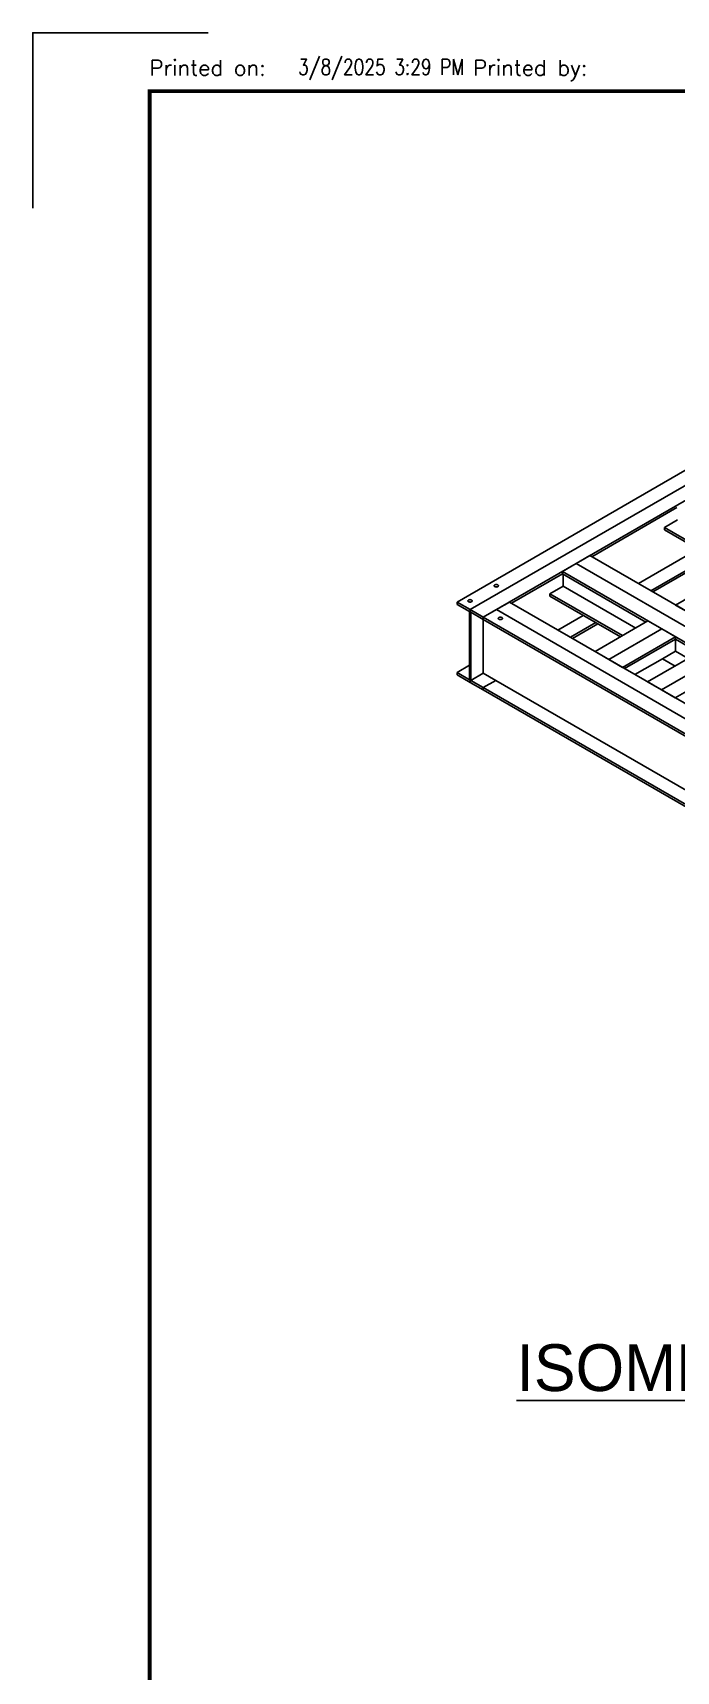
# Model space of a CAD drawing. Header units: millimetres. Extents: x 0 to 16187, y -20471 to 6290.
# Drawn here: x 8816.7 to 8982, y 3017.6 to 3438.1 of the extents above; entities that cross this region are included whole.
import ezdxf
from ezdxf.enums import TextEntityAlignment as Align

# ---------------------------------------------------------------- set-up
doc = ezdxf.new("R2010")
doc.units = ezdxf.units.MM
doc.layers.add('BORDER1', color=3, linetype='Continuous')
doc.layers.add('BORDER2', color=7, linetype='Continuous')
doc.styles.add('ROMANC', font='ROMANC', dxfattribs={"height": 5})
doc.styles.add('ROMAND-1', font='ic-romand.shx')
doc.styles.add('ROMANS', font='ROMANS.shx', dxfattribs={"width": 0.8})
doc.styles.add('ROMANT', font='ROMANT', dxfattribs={"height": 4})

# ---------------------------------------------------------------- blocks, each defined once
blk = doc.blocks.new('*U609')
at = {"layer": 'BORDER1', "color": 154, "true_color": 0x1859a9, "const_width": 1}
blk.add_lwpolyline([(1.81, 811), (1144, 811), (1144, 0), (0, 0), (0, 811)], close=True, dxfattribs=at)
at = {"layer": 'BORDER2'}
blk.add_lwpolyline([(15, 826), (-30, 826), (-30, 781)], dxfattribs=at)
at = {"layer": 'BORDER2', "style": 'ROMANS'}
blk.add_text('Printed on:                 Printed by:', height=4, dxfattribs=at).set_placement((0, 815))
at = {"layer": 'BORDER2', "insert": (38.14, 813.89), "char_height": 4, "attachment_point": 7, "style": 'ROMANS'}
blk.add_mtext('3/8/2025 3:29 PM', dxfattribs=at)
at = {"layer": 'BORDER2', "flags": 8}
for tag, height, style, p in [('REV-A', 3.24, 'ROMANS', (986.93, 140.25)), ('RE-A', 8.06, 'ROMANT', (1084.63, 7.17))]:
    blk.add_attdef(tag, text='', height=height, dxfattribs=dict(at, style=style)).set_placement(p, align=Align.CENTER)
at = {"layer": 'BORDER2', "style": 'ROMANS', "width": 3.830216}
blk.add_attdef('DATE-A', text='', height=3.24, dxfattribs=at).set_placement((995.51, 140.25), (1008.51, 140.25), align=Align.FIT)
at = {"layer": 'BORDER2'}
for tag, height, style, p in [('DRN-A', 3.24, 'ROMANS', (1018.38, 140.25)), ('CHD-A', 3.24, 'ROMANS', (1032.35, 140.25)), ('APD-A', 3.24, 'ROMANS', (1046.64, 140.25)), ('CONS_CONT_VEND', 4.2, 'ROMANC', (1061.39, 72.83))]:
    blk.add_attdef(tag, text='', height=height, dxfattribs=dict(at, style=style)).set_placement(p, align=Align.CENTER)
at = {"layer": 'BORDER2', "style": 'ROMANS', "width": 0.8}
for tag, p, height in [('1:X', (997.23, 122.55), 3.5), ('LOC', (1042.74, 122.55), 3.5), ('PROJ_NO', (1118.64, 122.55), 3.5), ('CONS_DRG_NO', (1011, 63), 3)]:
    blk.add_attdef(tag, p, '', height=height, dxfattribs=at)
at = {"layer": 'BORDER2', "lineweight": 30, "width": 0.8, "flags": 104}
blk.add_attdef('COMMENTS-A', text='', height=2.2, dxfattribs=at).set_placement((1055.21, 142.07), align=Align.MIDDLE_LEFT)
at = {"layer": 'BORDER2', "style": 'ROMANS', "width": 0.8}
for tag, p in [('PROJECT_TITLE_1', (1061.07, 55.35)), ('PROJECT_TITLE_2', (1061.07, 49.3))]:
    blk.add_attdef(tag, text='', height=3.5, dxfattribs=at).set_placement(p, align=Align.MIDDLE)
at = {"layer": 'BORDER2', "style": 'ROMANT', "width": 0.8}
for tag, p in [('DRG_TITLE_1', (1061.07, 36.31)), ('DRG_TITLE_2', (1061.07, 28.31)), ('DRG_TITLE_3', (1061.07, 20.31))]:
    blk.add_attdef(tag, text='', height=5, dxfattribs=at).set_placement(p, align=Align.CENTER)
at = {"layer": 'BORDER2', "style": 'ROMANT'}
for tag, p in [('AR', (995, 7.17)), ('PA', (1011.74, 7.17)), ('DC', (1028.45, 7.17)), ('TS', (1120.84, 7.17))]:
    blk.add_attdef(tag, p, '', height=8.06, dxfattribs=at)
for tag, p in [('SRNO', (1074.7, 7.17)), ('SH', (1115.8, 7.18))]:
    blk.add_attdef(tag, text='', height=8.06, dxfattribs=at).set_placement(p, align=Align.RIGHT)
at = {"layer": 'BORDER2', "style": 'ROMANS', "flags": 2}
blk.add_attdef('TB_VERSION', text='', height=2, dxfattribs=at).set_placement((1, -1), align=Align.TOP_LEFT)

msp = doc.modelspace()

# ---------------------------------------------------------------- linework, layer by layer
at = {"color": 7, "linetype": 'Continuous', "lineweight": 25}
for p, q in [((9075.58763, 3378.56256), (8925.68099, 3292.0233)), ((9078.95345, 3376.61951), (8929.04682, 3290.08025)), ((9082.31928, 3374.67646), (8932.41264, 3288.1372)), ((8974.62692, 3271.53962), (9111.07024, 3350.30668)), ((8978.16245, 3269.4986), (9114.60578, 3348.26566)), ((8981.69799, 3267.45758), (9118.14131, 3346.22464)), ((8982.15761, 3316.26236), (8960.32577, 3303.65911)), ((8982.32731, 3313.10173), (8978.95088, 3311.15256)), ((8997.59268, 3300.39087), (8978.95088, 3311.15256)), ((8978.95088, 3311.15256), (8978.95088, 3310.54015)), ((8997.06227, 3300.08467), (8978.95088, 3310.54015)), ((8987.52594, 3305.58987), (8972.25358, 3296.77333)), ((8956.2775, 3301.91408), (8952.74196, 3299.87306)), ((8959.81303, 3303.95511), (8956.2775, 3301.91408)), ((8991.76012, 3281.43041), (8956.2775, 3301.91408)), ((8995.29565, 3283.47143), (8959.81303, 3303.95511)), ((8990.73267, 3303.73867), (8975.46031, 3294.92212)), ((8991.24541, 3303.44267), (8975.97305, 3294.62613)), ((8981.78991, 3291.26812), (9004.13449, 3304.16737)), ((8952.74196, 3299.28107), (8939.65704, 3291.7273)), ((8988.22458, 3279.38939), (8952.74196, 3299.87306)), ((8952.74196, 3299.26066), (8952.74196, 3299.87306)), ((8974.18843, 3286.87988), (8952.74196, 3299.26066)), ((8952.91167, 3299.16269), (8952.91167, 3296.12044)), ((8952.91167, 3296.12044), (8949.53524, 3294.17127)), ((8968.17704, 3283.40958), (8949.53524, 3294.17127)), ((8949.53524, 3294.17127), (8949.53524, 3293.55886)), ((8967.64663, 3283.10338), (8949.53524, 3293.55886)), ((8971.55348, 3285.35876), (8952.91167, 3296.12044)), ((8925.68099, 3291.43131), (8925.68099, 3292.0233)), ((8925.68099, 3292.0233), (8929.04682, 3290.08025)), ((8928.88772, 3289.5801), (8925.68099, 3291.43131)), ((8928.88772, 3272.10613), (8928.88772, 3289.5801)), ((8929.04682, 3290.08025), (8929.04682, 3271.42229)), ((8929.04682, 3290.08025), (8932.41264, 3288.1372)), ((8932.41264, 3287.54521), (8929.20592, 3289.39641)), ((8929.20592, 3289.39641), (8929.20592, 3271.92244)), ((8935.77847, 3290.08025), (8932.41264, 3288.1372)), ((8939.1443, 3292.0233), (8935.77847, 3290.08025)), ((9145.54877, 3168.98243), (8935.77847, 3290.08025)), ((9148.9146, 3170.92549), (8939.1443, 3292.0233)), ((8958.1103, 3288.60858), (8951.58485, 3284.84152)), ((8985.32544, 3289.2271), (8981.78991, 3291.26812)), ((8932.41264, 3288.1372), (8932.41264, 3287.54521)), ((9142.18294, 3167.03938), (8932.41264, 3288.1372)), ((9142.18294, 3166.44739), (8932.41264, 3287.54521)), ((8932.41264, 3287.54521), (8932.41264, 3273.77364)), ((8961.31703, 3286.75738), (8954.79158, 3282.99032)), ((8961.82976, 3286.46138), (8955.30432, 3282.69432)), ((8961.12118, 3279.33632), (8974.71884, 3287.18608)), ((8964.65671, 3277.2953), (8978.25438, 3285.14506)), ((8978.25438, 3285.14506), (8974.71884, 3287.18608)), ((8981.78991, 3283.10404), (8978.25438, 3285.14506)), ((8968.19225, 3275.25428), (8981.78991, 3283.10404)), ((8968.72266, 3274.94808), (8981.78991, 3282.49164)), ((8981.78991, 3283.10404), (8981.78991, 3282.49164)), ((8981.78991, 3279.44939), (8981.78991, 3282.49164)), ((8987.69417, 3279.08318), (8981.78991, 3282.49164)), ((8928.88772, 3275.80854), (8925.68099, 3273.95734)), ((8964.65671, 3277.2953), (8961.12118, 3279.33632)), ((8968.19225, 3275.25428), (8964.65671, 3277.2953)), ((8971.35761, 3273.42695), (8978.41348, 3277.50021)), ((8978.41348, 3277.50021), (8981.78991, 3279.44939)), ((8981.68278, 3275.61288), (8978.41348, 3277.50021)), ((8985.05922, 3277.56206), (8981.78991, 3279.44939)), ((8925.68099, 3273.36534), (8925.68099, 3273.95734)), ((8925.68099, 3273.95734), (8928.88772, 3272.10613)), ((8929.04682, 3271.42229), (8925.68099, 3273.36534)), ((8932.41264, 3273.77364), (8929.20592, 3271.92244)), ((8929.20592, 3271.92244), (8932.41264, 3270.07123)), ((8935.61937, 3271.92244), (8932.41264, 3273.77364)), ((8935.61937, 3271.92244), (8932.41264, 3270.07123)), ((9145.38967, 3150.82462), (8935.61937, 3271.92244)), ((8978.16245, 3269.4986), (8974.62692, 3271.53962)), ((8932.41264, 3269.47924), (8929.04682, 3271.42229)), ((8932.41264, 3270.07123), (8932.41264, 3269.47924)), ((9142.18294, 3148.97342), (8932.41264, 3270.07123)), ((9142.18294, 3148.38143), (8932.41264, 3269.47924)), ((8981.69799, 3267.45758), (8978.16245, 3269.4986))]:
    msp.add_line(p, q, dxfattribs=at)
at = {"color": 7, "linetype": 'Continuous', "lineweight": 25, "flags": 128}
for points in [[(8929.42865, 3292.55397), (8929.35296, 3292.59045), (8929.2672, 3292.61854), (8929.17413, 3292.63734), (8929.07674, 3292.64624), (8928.97816, 3292.64497), (8928.88157, 3292.63355), (8928.79005, 3292.61236), (8928.70656, 3292.58207), (8928.63378, 3292.54367), (8928.57405, 3292.49838), (8928.52928, 3292.44766), (8928.50092, 3292.39314), (8928.48988, 3292.33658), (8928.49652, 3292.27978), (8928.52061, 3292.22459), (8928.56139, 3292.17276), (8928.61754, 3292.12597), (8928.68726, 3292.08572), (8928.76832, 3292.0533), (8928.85809, 3292.02976), (8928.95371, 3292.01585), (8929.05209, 3292.01203), (8929.15007, 3292.0184), (8929.24451, 3292.03477), (8929.33236, 3292.06061), (8929.41081, 3292.09509), (8929.47734, 3292.13711), (8929.5298, 3292.18531), (8929.56651, 3292.23814), (8929.58629, 3292.2939), (8929.5885, 3292.35081), (8929.57307, 3292.40703), (8929.54051, 3292.46076), (8929.49185, 3292.51027), (8929.42865, 3292.55397)], [(8936.14617, 3296.4319), (8936.07048, 3296.46838), (8935.98472, 3296.49648), (8935.89165, 3296.51528), (8935.79426, 3296.52418), (8935.69568, 3296.5229), (8935.59908, 3296.51149), (8935.50756, 3296.49029), (8935.42407, 3296.46001), (8935.35129, 3296.42161), (8935.29156, 3296.37632), (8935.2468, 3296.3256), (8935.21844, 3296.27108), (8935.2074, 3296.21452), (8935.21403, 3296.15772), (8935.23812, 3296.10253), (8935.2789, 3296.0507), (8935.33505, 3296.00391), (8935.40478, 3295.96366), (8935.48583, 3295.93124), (8935.57561, 3295.9077), (8935.67122, 3295.89379), (8935.7696, 3295.88996), (8935.86758, 3295.89634), (8935.96202, 3295.91271), (8936.04988, 3295.93855), (8936.12833, 3295.97303), (8936.19485, 3296.01505), (8936.24731, 3296.06325), (8936.28402, 3296.11608), (8936.3038, 3296.17184), (8936.30601, 3296.22875), (8936.29059, 3296.28497), (8936.25802, 3296.3387), (8936.20936, 3296.38821), (8936.14617, 3296.4319)], [(8937.20683, 3287.6147), (8937.27002, 3287.65839), (8937.31868, 3287.7079), (8937.35125, 3287.76163), (8937.36667, 3287.81785), (8937.36446, 3287.87476), (8937.34468, 3287.93052), (8937.30797, 3287.98335), (8937.25551, 3288.03155), (8937.18899, 3288.07357), (8937.11054, 3288.10805), (8937.02268, 3288.13389), (8936.92824, 3288.15026), (8936.83026, 3288.15664), (8936.73188, 3288.15281), (8936.63627, 3288.1389), (8936.54649, 3288.11536), (8936.46544, 3288.08294), (8936.39571, 3288.04269), (8936.33956, 3287.9959), (8936.29878, 3287.94408), (8936.27469, 3287.88888), (8936.26806, 3287.83208), (8936.2791, 3287.77552), (8936.30746, 3287.721), (8936.35222, 3287.67028), (8936.41195, 3287.625), (8936.48474, 3287.58659), (8936.56822, 3287.55631), (8936.65974, 3287.53512), (8936.75634, 3287.5237), (8936.85492, 3287.52242), (8936.95231, 3287.53132), (8937.04538, 3287.55012), (8937.13114, 3287.57822), (8937.20683, 3287.6147)]]:
    msp.add_lwpolyline(points, dxfattribs=at)
at = {"color": 7, "linetype": 'Continuous', "lineweight": 25}
for centre, radius, start, end in [((8935.75726, 3295.00962), 0.92347, 77.5555287, 102.4444713), ((8929.03975, 3291.13168), 0.92347, 77.5555287, 102.4444713), ((8936.81792, 3286.64163), 0.92328, 77.5528837, 102.4471163)]:
    msp.add_arc(centre, radius, start, end, dxfattribs=at)

# ---------------------------------------------------------------- block references
at = {"layer": 'BORDER1'}
msp.add_blockref('*U609', (8846.73852, 2612.13313), dxfattribs=at)

# ---------------------------------------------------------------- texts
at = {"color": 7, "style": 'ROMAND-1'}
msp.add_text('%%UISOMETRIC VIEW OF BASE FRAME', height=12, dxfattribs=at).set_placement((8940.95813, 3089.54433))

doc.saveas('drawing.dxf')
